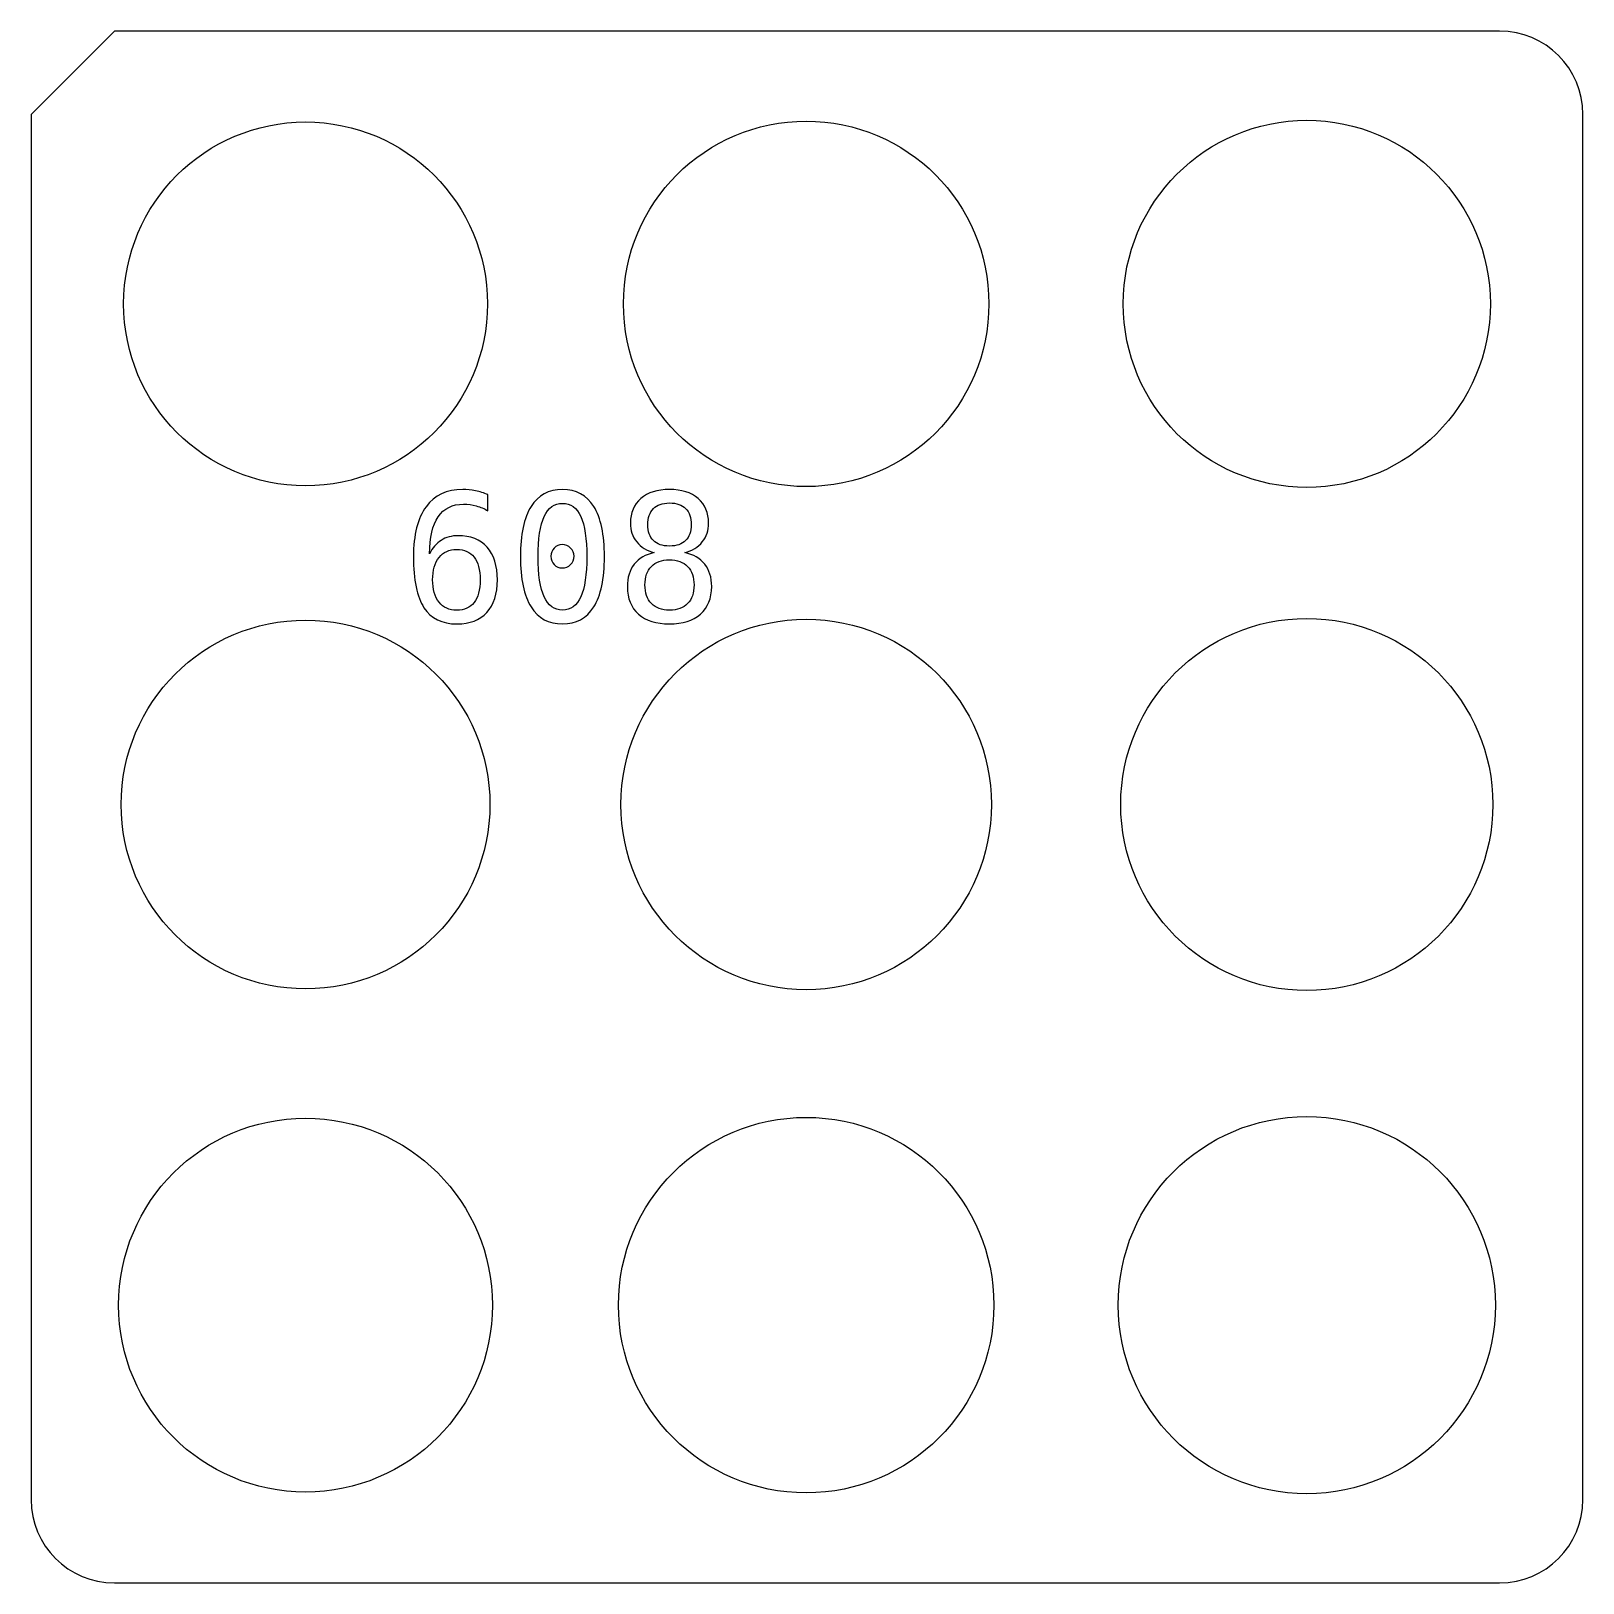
# Model space of a CAD drawing. Extents: x -151.5 to -58.5, y -195 to -102.
import ezdxf

# ---------------------------------------------------------------- set-up
doc = ezdxf.new("R2010")
doc.units = 0
doc.header["$MEASUREMENT"] = 0
doc.layers.add('LAYER_1', color=7, linetype='CONTINUOUS')

msp = doc.modelspace()

# ---------------------------------------------------------------- linework, layer by layer
at = {"layer": 'LAYER_1'}
for centre, major_axis in [((-135.05, -118.35), (0, 10.9)), ((-105.05, -118.35), (0, 10.95)), ((-75.05, -118.35), (0, 11)), ((-135.05, -148.35), (0, 11.05)), ((-105.05, -148.35), (0, 11.1)), ((-75.05, -148.35), (0, 11.15)), ((-135.05, -178.35), (0, 11.2)), ((-105.05, -178.35), (0, 11.25)), ((-75.05, -178.35), (0, 11.3))]:
    msp.add_ellipse(centre, major_axis=major_axis, ratio=1, dxfattribs=at)
for points, knots in [([(-151.5, -190), (-151.5, -190), (-151.5, -107), (-151.5, -107), (-151.5, -107), (-151.5, -107), (-146.5, -102), (-146.5, -102), (-146.5, -102), (-146.5, -102), (-63.5, -102), (-63.5, -102), (-63.5, -102), (-60.7391, -102), (-58.5, -104.2391), (-58.5, -107), (-58.5, -107), (-58.5, -107), (-58.5, -190), (-58.5, -190), (-58.5, -190), (-58.5, -192.7609), (-60.7391, -195), (-63.5, -195), (-63.5, -195), (-63.5, -195), (-146.5, -195), (-146.5, -195), (-146.5, -195), (-149.2609, -195), (-151.5, -192.7609), (-151.5, -190)], [0, 0, 0, 0, 0.125, 0.125, 0.125, 0.125, 0.25, 0.25, 0.25, 0.25, 0.375, 0.375, 0.375, 0.375, 0.5, 0.5, 0.5, 0.5, 0.625, 0.625, 0.625, 0.625, 0.75, 0.75, 0.75, 0.75, 0.875, 0.875, 0.875, 0.875, 1, 1, 1, 1]), ([(-124.1192, -129.7829), (-124.1192, -129.7829), (-124.1192, -130.7508), (-124.1192, -130.7508), (-124.1192, -130.7508), (-124.3377, -130.6229), (-124.5703, -130.5235), (-124.8172, -130.456), (-124.8172, -130.456), (-125.0622, -130.3885), (-125.3198, -130.3547), (-125.5861, -130.3547), (-125.5861, -130.3547), (-126.2521, -130.3547), (-126.7583, -130.6052), (-127.101, -131.106), (-127.101, -131.106), (-127.4438, -131.6068), (-127.616, -132.3456), (-127.616, -133.3205), (-127.616, -133.3205), (-127.4491, -132.9725), (-127.2182, -132.7061), (-126.9234, -132.5214), (-126.9234, -132.5214), (-126.6286, -132.3349), (-126.2912, -132.2425), (-125.9094, -132.2425), (-125.9094, -132.2425), (-125.1599, -132.2425), (-124.581, -132.4716), (-124.169, -132.9316), (-124.169, -132.9316), (-123.7587, -133.3916), (-123.5527, -134.0433), (-123.5527, -134.8851), (-123.5527, -134.8851), (-123.5527, -135.7251), (-123.7641, -136.3751), (-124.1867, -136.8368), (-124.1867, -136.8368), (-124.6112, -137.2986), (-125.2061, -137.5295), (-125.9715, -137.5295), (-125.9715, -137.5295), (-126.8737, -137.5295), (-127.5343, -137.2062), (-127.9552, -136.5598), (-127.9552, -136.5598), (-128.3743, -135.9116), (-128.5839, -134.894), (-128.5839, -133.5017), (-128.5839, -133.5017), (-128.5839, -132.191), (-128.3317, -131.1912), (-127.8274, -130.5039), (-127.8274, -130.5039), (-127.3212, -129.8149), (-126.5913, -129.4703), (-125.6341, -129.4703), (-125.6341, -129.4703), (-125.3766, -129.4703), (-125.1209, -129.497), (-124.8633, -129.5503), (-124.8633, -129.5503), (-124.6058, -129.6053), (-124.359, -129.6817), (-124.1192, -129.7829)], [0, 0, 0, 0, 0.0588235, 0.0588235, 0.0588235, 0.0588235, 0.1176471, 0.1176471, 0.1176471, 0.1176471, 0.1764706, 0.1764706, 0.1764706, 0.1764706, 0.2352941, 0.2352941, 0.2352941, 0.2352941, 0.2941176, 0.2941176, 0.2941176, 0.2941176, 0.3529412, 0.3529412, 0.3529412, 0.3529412, 0.4117647, 0.4117647, 0.4117647, 0.4117647, 0.4705882, 0.4705882, 0.4705882, 0.4705882, 0.5294118, 0.5294118, 0.5294118, 0.5294118, 0.5882353, 0.5882353, 0.5882353, 0.5882353, 0.6470588, 0.6470588, 0.6470588, 0.6470588, 0.7058824, 0.7058824, 0.7058824, 0.7058824, 0.7647059, 0.7647059, 0.7647059, 0.7647059, 0.8235294, 0.8235294, 0.8235294, 0.8235294, 0.8823529, 0.8823529, 0.8823529, 0.8823529, 0.9411765, 0.9411765, 0.9411765, 0.9411765, 1, 1, 1, 1]), ([(-119.6564, -129.4703), (-118.827, -129.4703), (-118.2001, -129.8095), (-117.7757, -130.4897), (-117.7757, -130.4897), (-117.3512, -131.1699), (-117.1381, -132.1733), (-117.1381, -133.5017), (-117.1381, -133.5017), (-117.1381, -134.8283), (-117.3512, -135.8299), (-117.7757, -136.5101), (-117.7757, -136.5101), (-118.2001, -137.1903), (-118.827, -137.5295), (-119.6564, -137.5295), (-119.6564, -137.5295), (-120.4857, -137.5295), (-121.1108, -137.1903), (-121.5353, -136.5101), (-121.5353, -136.5101), (-121.958, -135.8299), (-122.1693, -134.8283), (-122.1693, -133.5017), (-122.1693, -133.5017), (-122.1693, -132.1733), (-121.958, -131.1699), (-121.5353, -130.4897), (-121.5353, -130.4897), (-121.1108, -129.8095), (-120.4857, -129.4703), (-119.6564, -129.4703)], [0, 0, 0, 0, 0.125, 0.125, 0.125, 0.125, 0.25, 0.25, 0.25, 0.25, 0.375, 0.375, 0.375, 0.375, 0.5, 0.5, 0.5, 0.5, 0.625, 0.625, 0.625, 0.625, 0.75, 0.75, 0.75, 0.75, 0.875, 0.875, 0.875, 0.875, 1, 1, 1, 1]), ([(-114.1564, -133.253), (-114.6039, -133.1376), (-114.9538, -132.9245), (-115.2059, -132.6119), (-115.2059, -132.6119), (-115.4563, -132.3012), (-115.5824, -131.9247), (-115.5824, -131.4842), (-115.5824, -131.4842), (-115.5824, -130.8662), (-115.3729, -130.3761), (-114.9538, -130.0138), (-114.9538, -130.0138), (-114.5329, -129.6515), (-113.9628, -129.4703), (-113.2418, -129.4703), (-113.2418, -129.4703), (-112.5172, -129.4703), (-111.9454, -129.6515), (-111.5245, -130.0138), (-111.5245, -130.0138), (-111.1053, -130.3761), (-110.8958, -130.8662), (-110.8958, -131.4842), (-110.8958, -131.4842), (-110.8958, -131.9247), (-111.0219, -132.3012), (-111.2723, -132.6119), (-111.2723, -132.6119), (-111.5245, -132.9245), (-111.8743, -133.1376), (-112.3218, -133.253), (-112.3218, -133.253), (-111.8015, -133.3667), (-111.4019, -133.5976), (-111.1267, -133.9439), (-111.1267, -133.9439), (-110.8514, -134.292), (-110.7129, -134.7413), (-110.7129, -135.2918), (-110.7129, -135.2918), (-110.7129, -135.9933), (-110.9366, -136.5403), (-111.3842, -136.9363), (-111.3842, -136.9363), (-111.8317, -137.3323), (-112.4515, -137.5295), (-113.2418, -137.5295), (-113.2418, -137.5295), (-114.0321, -137.5295), (-114.6501, -137.3323), (-115.0958, -136.9381), (-115.0958, -136.9381), (-115.5416, -136.5456), (-115.7653, -136.0004), (-115.7653, -135.3025), (-115.7653, -135.3025), (-115.7653, -134.7484), (-115.6268, -134.2955), (-115.3516, -133.9474), (-115.3516, -133.9474), (-115.0763, -133.5993), (-114.6767, -133.3667), (-114.1564, -133.253)], [0, 0, 0, 0, 0.0625, 0.0625, 0.0625, 0.0625, 0.125, 0.125, 0.125, 0.125, 0.1875, 0.1875, 0.1875, 0.1875, 0.25, 0.25, 0.25, 0.25, 0.3125, 0.3125, 0.3125, 0.3125, 0.375, 0.375, 0.375, 0.375, 0.4375, 0.4375, 0.4375, 0.4375, 0.5, 0.5, 0.5, 0.5, 0.5625, 0.5625, 0.5625, 0.5625, 0.625, 0.625, 0.625, 0.625, 0.6875, 0.6875, 0.6875, 0.6875, 0.75, 0.75, 0.75, 0.75, 0.8125, 0.8125, 0.8125, 0.8125, 0.875, 0.875, 0.875, 0.875, 0.9375, 0.9375, 0.9375, 0.9375, 1, 1, 1, 1]), ([(-119.6564, -130.3032), (-120.1447, -130.3032), (-120.5106, -130.5661), (-120.7503, -131.0935), (-120.7503, -131.0935), (-120.9919, -131.621), (-121.1126, -132.4237), (-121.1126, -133.5017), (-121.1126, -133.5017), (-121.1126, -134.5779), (-120.9919, -135.3788), (-120.7503, -135.9063), (-120.7503, -135.9063), (-120.5106, -136.4337), (-120.1447, -136.6965), (-119.6564, -136.6965), (-119.6564, -136.6965), (-119.1644, -136.6965), (-118.7968, -136.4337), (-118.5571, -135.9063), (-118.5571, -135.9063), (-118.3156, -135.3788), (-118.1948, -134.5779), (-118.1948, -133.5017), (-118.1948, -133.5017), (-118.1948, -132.4237), (-118.3156, -131.621), (-118.5571, -131.0935), (-118.5571, -131.0935), (-118.7968, -130.5661), (-119.1644, -130.3032), (-119.6564, -130.3032)], [0, 0, 0, 0, 0.125, 0.125, 0.125, 0.125, 0.25, 0.25, 0.25, 0.25, 0.375, 0.375, 0.375, 0.375, 0.5, 0.5, 0.5, 0.5, 0.625, 0.625, 0.625, 0.625, 0.75, 0.75, 0.75, 0.75, 0.875, 0.875, 0.875, 0.875, 1, 1, 1, 1]), ([(-114.5364, -131.5819), (-114.5364, -131.9992), (-114.4263, -132.3154), (-114.2043, -132.5338), (-114.2043, -132.5338), (-113.9823, -132.7522), (-113.6609, -132.8623), (-113.2418, -132.8623), (-113.2418, -132.8623), (-112.8191, -132.8623), (-112.4959, -132.7522), (-112.2739, -132.5338), (-112.2739, -132.5338), (-112.0519, -132.3154), (-111.9418, -131.9992), (-111.9418, -131.5819), (-111.9418, -131.5819), (-111.9418, -131.1592), (-112.0519, -130.836), (-112.2721, -130.614), (-112.2721, -130.614), (-112.4923, -130.392), (-112.8156, -130.2819), (-113.2418, -130.2819), (-113.2418, -130.2819), (-113.6609, -130.2819), (-113.9823, -130.3938), (-114.2043, -130.6176), (-114.2043, -130.6176), (-114.4263, -130.8414), (-114.5364, -131.1628), (-114.5364, -131.5819)], [0, 0, 0, 0, 0.125, 0.125, 0.125, 0.125, 0.25, 0.25, 0.25, 0.25, 0.375, 0.375, 0.375, 0.375, 0.5, 0.5, 0.5, 0.5, 0.625, 0.625, 0.625, 0.625, 0.75, 0.75, 0.75, 0.75, 0.875, 0.875, 0.875, 0.875, 1, 1, 1, 1]), ([(-120.349, -133.475), (-120.349, -133.285), (-120.2815, -133.1199), (-120.1483, -132.9813), (-120.1483, -132.9813), (-120.0151, -132.8428), (-119.8553, -132.7735), (-119.667, -132.7735), (-119.667, -132.7735), (-119.4735, -132.7735), (-119.3065, -132.8428), (-119.168, -132.9813), (-119.168, -132.9813), (-119.0295, -133.1199), (-118.9602, -133.285), (-118.9602, -133.475), (-118.9602, -133.475), (-118.9602, -133.6704), (-119.0295, -133.8355), (-119.1662, -133.9705), (-119.1662, -133.9705), (-119.303, -134.1055), (-119.4699, -134.173), (-119.667, -134.173), (-119.667, -134.173), (-119.8624, -134.173), (-120.024, -134.1073), (-120.1536, -133.9758), (-120.1536, -133.9758), (-120.2833, -133.8426), (-120.349, -133.6775), (-120.349, -133.475)], [0, 0, 0, 0, 0.125, 0.125, 0.125, 0.125, 0.25, 0.25, 0.25, 0.25, 0.375, 0.375, 0.375, 0.375, 0.5, 0.5, 0.5, 0.5, 0.625, 0.625, 0.625, 0.625, 0.75, 0.75, 0.75, 0.75, 0.875, 0.875, 0.875, 0.875, 1, 1, 1, 1]), ([(-125.9928, -133.0648), (-126.4404, -133.0648), (-126.7938, -133.2264), (-127.0495, -133.5478), (-127.0495, -133.5478), (-127.307, -133.8711), (-127.4349, -134.3168), (-127.4349, -134.8851), (-127.4349, -134.8851), (-127.4349, -135.4552), (-127.307, -135.9009), (-127.0495, -136.2242), (-127.0495, -136.2242), (-126.7938, -136.5456), (-126.4404, -136.7072), (-125.9928, -136.7072), (-125.9928, -136.7072), (-125.5275, -136.7072), (-125.1777, -136.5545), (-124.9415, -136.2472), (-124.9415, -136.2472), (-124.7053, -135.94), (-124.5881, -135.4854), (-124.5881, -134.8851), (-124.5881, -134.8851), (-124.5881, -134.2831), (-124.7053, -133.8284), (-124.9415, -133.523), (-124.9415, -133.523), (-125.1777, -133.2175), (-125.5275, -133.0648), (-125.9928, -133.0648)], [0, 0, 0, 0, 0.125, 0.125, 0.125, 0.125, 0.25, 0.25, 0.25, 0.25, 0.375, 0.375, 0.375, 0.375, 0.5, 0.5, 0.5, 0.5, 0.625, 0.625, 0.625, 0.625, 0.75, 0.75, 0.75, 0.75, 0.875, 0.875, 0.875, 0.875, 1, 1, 1, 1]), ([(-113.2418, -133.6899), (-113.7106, -133.6899), (-114.0711, -133.8213), (-114.3269, -134.0824), (-114.3269, -134.0824), (-114.5808, -134.3452), (-114.7087, -134.7146), (-114.7087, -135.1941), (-114.7087, -135.1941), (-114.7087, -135.6718), (-114.579, -136.0448), (-114.3215, -136.3094), (-114.3215, -136.3094), (-114.0622, -136.574), (-113.7035, -136.7072), (-113.2418, -136.7072), (-113.2418, -136.7072), (-112.7694, -136.7072), (-112.4071, -136.5758), (-112.1514, -136.3147), (-112.1514, -136.3147), (-111.8974, -136.0519), (-111.7695, -135.6789), (-111.7695, -135.1941), (-111.7695, -135.1941), (-111.7695, -134.7182), (-111.8992, -134.3488), (-112.1567, -134.086), (-112.1567, -134.086), (-112.416, -133.8213), (-112.7765, -133.6899), (-113.2418, -133.6899)], [0, 0, 0, 0, 0.125, 0.125, 0.125, 0.125, 0.25, 0.25, 0.25, 0.25, 0.375, 0.375, 0.375, 0.375, 0.5, 0.5, 0.5, 0.5, 0.625, 0.625, 0.625, 0.625, 0.75, 0.75, 0.75, 0.75, 0.875, 0.875, 0.875, 0.875, 1, 1, 1, 1])]:
    msp.add_open_spline(points, degree=3, knots=knots, dxfattribs=at)

doc.saveas('drawing.dxf')
